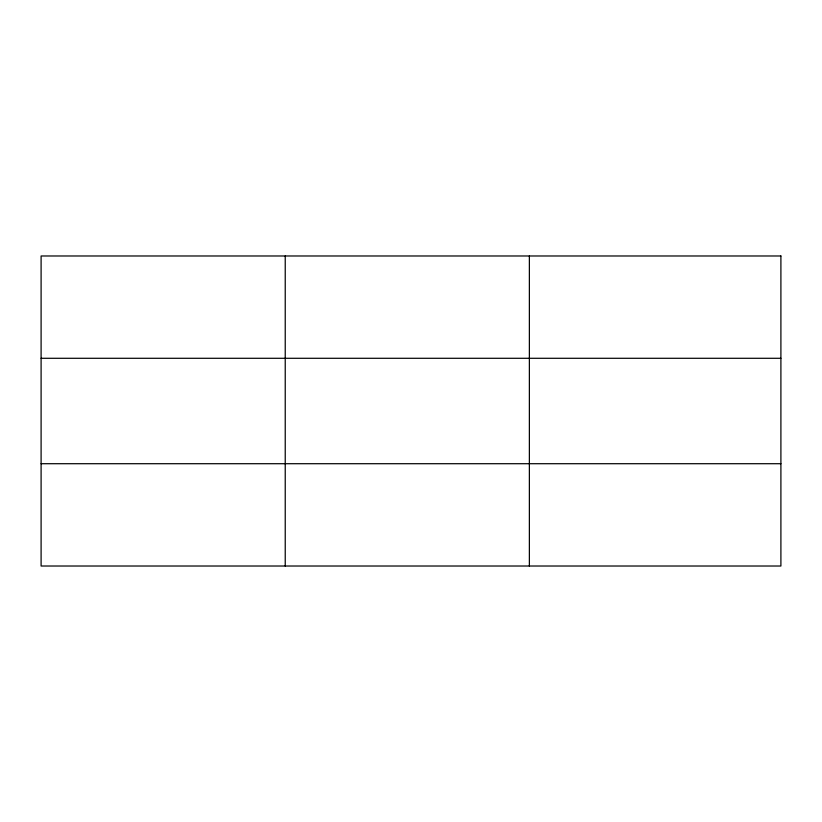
<?xml version="1.0" encoding="UTF-8"?>
<svg xmlns="http://www.w3.org/2000/svg" width="822" height="822" viewBox="0 0 822 822"><rect width="100%" height="100%" fill="white"/><g stroke="black" fill="none" stroke-linecap="round" stroke-linejoin="round"><path stroke-width="1.23" d="M285.234 566.019L285.234 255.981M529.368 566.019L529.368 255.981M41.1 358.289L780.9 358.289M41.1 463.711L780.9 463.711M780.9 255.981L780.9 566.019L41.1 566.019L41.1 255.981L780.9 255.981"/></g></svg>
